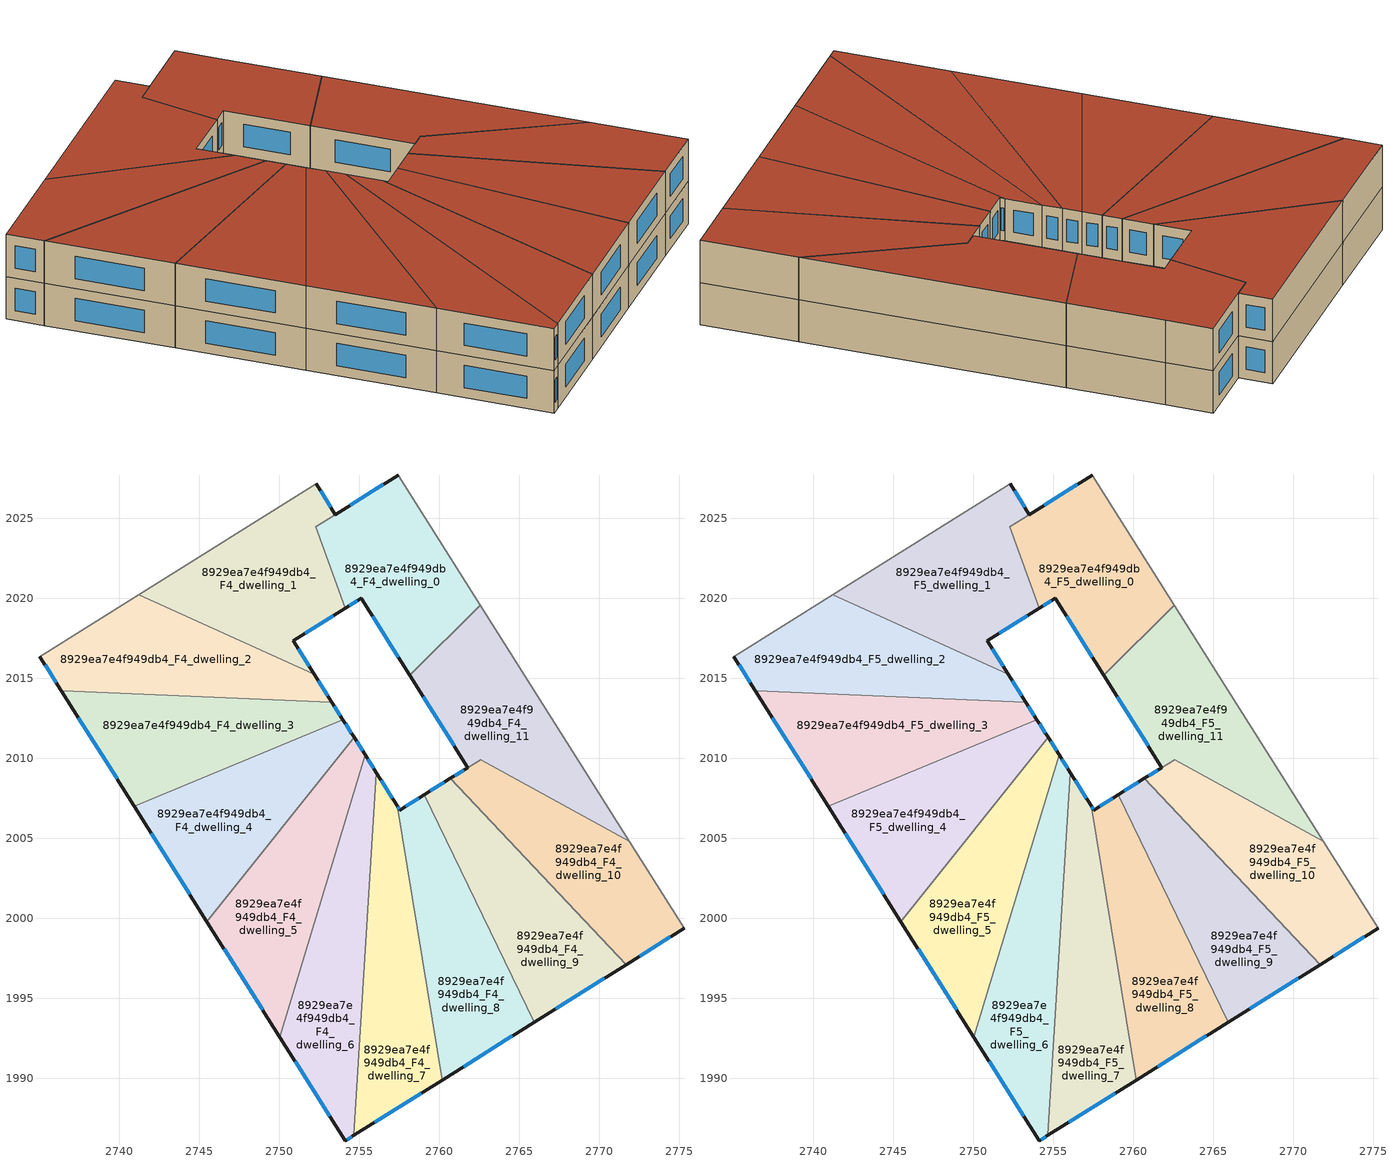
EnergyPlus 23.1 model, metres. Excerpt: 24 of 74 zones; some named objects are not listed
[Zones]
8929ea7e4f949db4_F4_dwelling_0
 floor to 8929ea7e4f949db4_F3_dwelling_0 (EU_floor_Construction): 2759.12,2025.06 2762.58,2019.57 2758.16,2015.19 2755.14,2019.99 2754.15,2019.38 2752.29,2024.47 2757.45,2027.7 z12
 wall outside (EU_wall_Construction): 2754.15,2019.38 2755.14,2019.99 2758.16,2015.19 / 2757.45,2027.7 2753.52,2025.24 z12:15
 wall adiabatic (EU_wall_Construction): 2762.58,2019.57 2759.12,2025.06 2757.45,2027.7 z12:15
 wall to 8929ea7e4f949db4_F4_dwelling_11 (EU_wall_Construction): 2758.16,2015.19 2762.58,2019.57 z12:15
 wall to 8929ea7e4f949db4_F4_dwelling_1 (EU_wall_Construction): 2753.52,2025.24 2752.29,2024.47 2754.15,2019.38 z12:15
 window (EU_Window_Construction): 2755.85,2018.86 2757.45,2016.31 / 2754.38,2019.52 2754.9,2019.85 / 2756.53,2027.12 2754.44,2025.81 z12.7:14.3
8929ea7e4f949db4_F4_dwelling_1
 floor to 8929ea7e4f949db4_F3_dwelling_1 (EU_floor_Construction): 2752.31,2027.16 2753.52,2025.24 2752.29,2024.47 2754.15,2019.38 2750.89,2017.34 2752.2,2015.26 2741.25,2020.22 z12
 wall outside (EU_wall_Construction): 2752.2,2015.26 2750.89,2017.34 2754.15,2019.38 / 2753.52,2025.24 2752.31,2027.16 z12:15
 wall to 8929ea7e4f949db4_F4_dwelling_2 (EU_wall_Construction): 2741.25,2020.22 2752.2,2015.26 z12:15
 wall adiabatic (EU_wall_Construction): 2752.31,2027.16 2741.25,2020.22 z12:15
 window (EU_Window_Construction): 2751.89,2015.75 2751.19,2016.85 / 2753.23,2025.69 2752.6,2026.7 / 2751.65,2017.82 2753.38,2018.9 z12.7:14.3
8929ea7e4f949db4_F4_dwelling_10
 floor to 8929ea7e4f949db4_F3_dwelling_10 (EU_floor_Construction): 2771.88,2004.82 2775.31,1999.37 2771.69,1997.1 2760.71,2008.74 2762.61,2009.92 z12
 wall outside (EU_wall_Construction): 2771.69,1997.1 2775.31,1999.37 / 2761.8,2009.42 2760.71,2008.74 z12:15
 wall adiabatic (EU_wall_Construction): 2775.31,1999.37 2771.88,2004.82 z12:15
 wall to 8929ea7e4f949db4_F4_dwelling_9 (EU_wall_Construction): 2760.71,2008.74 2771.69,1997.1 z12:15
 wall to 8929ea7e4f949db4_F4_dwelling_11 (EU_wall_Construction): 2771.88,2004.82 2762.61,2009.92 2761.8,2009.42 z12:15
 window (EU_Window_Construction): 2772.54,1997.63 2774.46,1998.83 / 2761.54,2009.26 2760.97,2008.9 z12.7:14.3
8929ea7e4f949db4_F4_dwelling_11
 floor to 8929ea7e4f949db4_F3_dwelling_11 (EU_floor_Construction): 2762.58,2019.57 2771.88,2004.82 2762.61,2009.92 2761.8,2009.42 2758.16,2015.19 z12
 wall outside (EU_wall_Construction): 2758.16,2015.19 2761.8,2009.42 z12:15
 wall adiabatic (EU_wall_Construction): 2771.88,2004.82 2762.58,2019.57 z12:15
 window (EU_Window_Construction): 2759.02,2013.83 2760.95,2010.77 z12.7:14.3
8929ea7e4f949db4_F4_dwelling_2
 floor to 8929ea7e4f949db4_F3_dwelling_2 (EU_floor_Construction): 2752.2,2015.26 2753.3,2013.51 2736.4,2014.23 2735.06,2016.35 2741.25,2020.22 z12
 wall outside (EU_wall_Construction): 2753.3,2013.51 2752.2,2015.26 / 2735.06,2016.35 2736.4,2014.23 z12:15
 wall to 8929ea7e4f949db4_F4_dwelling_3 (EU_wall_Construction): 2736.4,2014.23 2753.3,2013.51 z12:15
 wall adiabatic (EU_wall_Construction): 2741.25,2020.22 2735.06,2016.35 z12:15
 window (EU_Window_Construction): 2753.04,2013.92 2752.46,2014.85 / 2735.38,2015.85 2736.08,2014.73 z12.7:14.3
8929ea7e4f949db4_F4_dwelling_3
 floor to 8929ea7e4f949db4_F3_dwelling_3 (EU_floor_Construction): 2753.3,2013.51 2753.99,2012.41 2740.95,2007.01 2736.4,2014.23 z12
 wall outside (EU_wall_Construction): 2753.99,2012.41 2753.3,2013.51 / 2736.4,2014.23 2740.95,2007.01 z12:15
 wall to 8929ea7e4f949db4_F4_dwelling_4 (EU_wall_Construction): 2740.95,2007.01 2753.99,2012.41 z12:15
 window (EU_Window_Construction): 2753.83,2012.67 2753.46,2013.25 / 2737.47,2012.54 2739.88,2008.71 z12.7:14.3
8929ea7e4f949db4_F4_dwelling_4
 floor to 8929ea7e4f949db4_F3_dwelling_4 (EU_floor_Construction): 2753.99,2012.41 2754.69,2011.31 2745.49,1999.8 2740.95,2007.01 z12
 wall outside (EU_wall_Construction): 2754.69,2011.31 2753.99,2012.41 / 2740.95,2007.01 2745.49,1999.8 z12:15
 wall to 8929ea7e4f949db4_F4_dwelling_5 (EU_wall_Construction): 2745.49,1999.8 2754.69,2011.31 z12:15
 window (EU_Window_Construction): 2754.53,2011.57 2754.16,2012.15 / 2742.01,2005.32 2744.43,2001.49 z12.7:14.3
8929ea7e4f949db4_F4_dwelling_5
 floor to 8929ea7e4f949db4_F3_dwelling_5 (EU_floor_Construction): 2754.69,2011.31 2755.38,2010.21 2750.04,1992.58 2745.49,1999.8 z12
 wall outside (EU_wall_Construction): 2755.38,2010.21 2754.69,2011.31 / 2745.49,1999.8 2750.04,1992.58 z12:15
 wall to 8929ea7e4f949db4_F4_dwelling_6 (EU_wall_Construction): 2750.04,1992.58 2755.38,2010.21 z12:15
 window (EU_Window_Construction): 2755.22,2010.47 2754.85,2011.05 / 2746.56,1998.1 2748.97,1994.27 z12.7:14.3
8929ea7e4f949db4_F4_dwelling_6
 floor to 8929ea7e4f949db4_F3_dwelling_6 (EU_floor_Construction): 2755.38,2010.21 2756.08,2009.1 2754.68,1986.43 2754.13,1986.09 2750.04,1992.58 z12
 wall outside (EU_wall_Construction): 2756.08,2009.1 2755.38,2010.21 / 2750.04,1992.58 2754.13,1986.09 2754.68,1986.43 z12:15
 wall to 8929ea7e4f949db4_F4_dwelling_7 (EU_wall_Construction): 2754.68,1986.43 2756.08,2009.1 z12:15
 window (EU_Window_Construction): 2755.92,2009.36 2755.55,2009.95 / 2754.26,1986.17 2754.55,1986.35 / 2751,1991.06 2753.17,1987.61 z12.7:14.3
8929ea7e4f949db4_F4_dwelling_7
 floor to 8929ea7e4f949db4_F3_dwelling_7 (EU_floor_Construction): 2757.38,2007.03 2760.2,1989.89 2754.68,1986.43 2756.08,2009.1 z12
 wall outside (EU_wall_Construction): 2757.38,2007.03 2756.08,2009.1 / 2754.68,1986.43 2760.2,1989.89 z12:15
 wall to 8929ea7e4f949db4_F4_dwelling_8 (EU_wall_Construction): 2760.2,1989.89 2757.38,2007.03 z12:15
 window (EU_Window_Construction): 2757.08,2007.52 2756.39,2008.62 / 2755.97,1987.24 2758.9,1989.08 z12.7:14.3
8929ea7e4f949db4_F4_dwelling_8
 floor to 8929ea7e4f949db4_F3_dwelling_8 (EU_floor_Construction): 2759.08,2007.72 2765.94,1993.49 2760.2,1989.89 2757.38,2007.03 2757.55,2006.77 z12
 wall outside (EU_wall_Construction): 2759.08,2007.72 2757.55,2006.77 2757.38,2007.03 / 2760.2,1989.89 2765.94,1993.49 z12:15
 wall to 8929ea7e4f949db4_F4_dwelling_9 (EU_wall_Construction): 2765.94,1993.49 2759.08,2007.72 z12:15
 window (EU_Window_Construction): 2757.51,2006.83 2757.42,2006.97 / 2758.72,2007.49 2757.91,2006.99 / 2761.54,1990.74 2764.59,1992.65 z12.7:14.3
8929ea7e4f949db4_F4_dwelling_9
 floor to 8929ea7e4f949db4_F3_dwelling_9 (EU_floor_Construction): 2760.71,2008.74 2771.69,1997.1 2765.94,1993.49 2759.08,2007.72 z12
 wall outside (EU_wall_Construction): 2760.71,2008.74 2759.08,2007.72 / 2765.94,1993.49 2771.69,1997.1 z12:15
 window (EU_Window_Construction): 2760.33,2008.5 2759.46,2007.96 / 2767.29,1994.34 2770.34,1996.25 z12.7:14.3
8929ea7e4f949db4_F5_dwelling_0
 floor to 8929ea7e4f949db4_F4_dwelling_0 (EU_floor_Construction): 2759.12,2025.06 2762.58,2019.57 2758.16,2015.19 2755.14,2019.99 2754.15,2019.38 2752.29,2024.47 2757.45,2027.7 z15
 wall outside (EU_wall_Construction): 2754.15,2019.38 2755.14,2019.99 2758.16,2015.19 / 2757.45,2027.7 2753.52,2025.24 z15:18
 wall adiabatic (EU_wall_Construction): 2762.58,2019.57 2759.12,2025.06 2757.45,2027.7 z15:18
 wall to 8929ea7e4f949db4_F5_dwelling_11 (EU_wall_Construction): 2758.16,2015.19 2762.58,2019.57 z15:18
 wall to 8929ea7e4f949db4_F5_dwelling_1 (EU_wall_Construction): 2753.52,2025.24 2752.29,2024.47 2754.15,2019.38 z15:18
 window (EU_Window_Construction): 2755.85,2018.86 2757.45,2016.31 / 2754.38,2019.52 2754.9,2019.85 / 2756.53,2027.12 2754.44,2025.81 z15.7:17.3
 roof outside (EU_roof_Construction): 2762.58,2019.57 2759.12,2025.06 2757.45,2027.7 2752.29,2024.47 2754.15,2019.38 2755.14,2019.99 2758.16,2015.19 z18
8929ea7e4f949db4_F5_dwelling_1
 floor to 8929ea7e4f949db4_F4_dwelling_1 (EU_floor_Construction): 2752.31,2027.16 2753.52,2025.24 2752.29,2024.47 2754.15,2019.38 2750.89,2017.34 2752.2,2015.26 2741.25,2020.22 z15
 wall outside (EU_wall_Construction): 2752.2,2015.26 2750.89,2017.34 2754.15,2019.38 / 2753.52,2025.24 2752.31,2027.16 z15:18
 wall to 8929ea7e4f949db4_F5_dwelling_2 (EU_wall_Construction): 2741.25,2020.22 2752.2,2015.26 z15:18
 wall adiabatic (EU_wall_Construction): 2752.31,2027.16 2741.25,2020.22 z15:18
 window (EU_Window_Construction): 2751.89,2015.75 2751.19,2016.85 / 2753.23,2025.69 2752.6,2026.7 / 2751.65,2017.82 2753.38,2018.9 z15.7:17.3
 roof outside (EU_roof_Construction): 2752.2,2015.26 2750.89,2017.34 2754.15,2019.38 2752.29,2024.47 2753.52,2025.24 2752.31,2027.16 2741.25,2020.22 z18
8929ea7e4f949db4_F5_dwelling_10
 floor to 8929ea7e4f949db4_F4_dwelling_10 (EU_floor_Construction): 2771.88,2004.82 2775.31,1999.37 2771.69,1997.1 2760.71,2008.74 2762.61,2009.92 z15
 wall outside (EU_wall_Construction): 2771.69,1997.1 2775.31,1999.37 / 2761.8,2009.42 2760.71,2008.74 z15:18
 wall adiabatic (EU_wall_Construction): 2775.31,1999.37 2771.88,2004.82 z15:18
 wall to 8929ea7e4f949db4_F5_dwelling_9 (EU_wall_Construction): 2760.71,2008.74 2771.69,1997.1 z15:18
 wall to 8929ea7e4f949db4_F5_dwelling_11 (EU_wall_Construction): 2771.88,2004.82 2762.61,2009.92 2761.8,2009.42 z15:18
 window (EU_Window_Construction): 2772.54,1997.63 2774.46,1998.83 / 2761.54,2009.26 2760.97,2008.9 z15.7:17.3
 roof outside (EU_roof_Construction): 2775.31,1999.37 2771.88,2004.82 2762.61,2009.92 2760.71,2008.74 2771.69,1997.1 z18
8929ea7e4f949db4_F5_dwelling_11
 floor to 8929ea7e4f949db4_F4_dwelling_11 (EU_floor_Construction): 2762.58,2019.57 2771.88,2004.82 2762.61,2009.92 2761.8,2009.42 2758.16,2015.19 z15
 wall outside (EU_wall_Construction): 2758.16,2015.19 2761.8,2009.42 z15:18
 wall adiabatic (EU_wall_Construction): 2771.88,2004.82 2762.58,2019.57 z15:18
 window (EU_Window_Construction): 2759.02,2013.83 2760.95,2010.77 z15.7:17.3
 roof outside (EU_roof_Construction): 2771.88,2004.82 2762.58,2019.57 2758.16,2015.19 2761.8,2009.42 2762.61,2009.92 z18
8929ea7e4f949db4_F5_dwelling_2
 floor to 8929ea7e4f949db4_F4_dwelling_2 (EU_floor_Construction): 2752.2,2015.26 2753.3,2013.51 2736.4,2014.23 2735.06,2016.35 2741.25,2020.22 z15
 wall outside (EU_wall_Construction): 2753.3,2013.51 2752.2,2015.26 / 2735.06,2016.35 2736.4,2014.23 z15:18
 wall to 8929ea7e4f949db4_F5_dwelling_3 (EU_wall_Construction): 2736.4,2014.23 2753.3,2013.51 z15:18
 wall adiabatic (EU_wall_Construction): 2741.25,2020.22 2735.06,2016.35 z15:18
 window (EU_Window_Construction): 2753.04,2013.92 2752.46,2014.85 / 2735.38,2015.85 2736.08,2014.73 z15.7:17.3
 roof outside (EU_roof_Construction): 2753.3,2013.51 2752.2,2015.26 2741.25,2020.22 2735.06,2016.35 2736.4,2014.23 z18
8929ea7e4f949db4_F5_dwelling_3
 floor to 8929ea7e4f949db4_F4_dwelling_3 (EU_floor_Construction): 2753.3,2013.51 2753.99,2012.41 2740.95,2007.01 2736.4,2014.23 z15
 wall outside (EU_wall_Construction): 2753.99,2012.41 2753.3,2013.51 / 2736.4,2014.23 2740.95,2007.01 z15:18
 wall to 8929ea7e4f949db4_F5_dwelling_4 (EU_wall_Construction): 2740.95,2007.01 2753.99,2012.41 z15:18
 window (EU_Window_Construction): 2753.83,2012.67 2753.46,2013.25 / 2737.47,2012.54 2739.88,2008.71 z15.7:17.3
 roof outside (EU_roof_Construction): 2753.99,2012.41 2753.3,2013.51 2736.4,2014.23 2740.95,2007.01 z18
8929ea7e4f949db4_F5_dwelling_4
 floor to 8929ea7e4f949db4_F4_dwelling_4 (EU_floor_Construction): 2753.99,2012.41 2754.69,2011.31 2745.49,1999.8 2740.95,2007.01 z15
 wall outside (EU_wall_Construction): 2754.69,2011.31 2753.99,2012.41 / 2740.95,2007.01 2745.49,1999.8 z15:18
 wall to 8929ea7e4f949db4_F5_dwelling_5 (EU_wall_Construction): 2745.49,1999.8 2754.69,2011.31 z15:18
 window (EU_Window_Construction): 2754.53,2011.57 2754.16,2012.15 / 2742.01,2005.32 2744.43,2001.49 z15.7:17.3
 roof outside (EU_roof_Construction): 2745.49,1999.8 2754.69,2011.31 2753.99,2012.41 2740.95,2007.01 z18
8929ea7e4f949db4_F5_dwelling_5
 floor to 8929ea7e4f949db4_F4_dwelling_5 (EU_floor_Construction): 2754.69,2011.31 2755.38,2010.21 2750.04,1992.58 2745.49,1999.8 z15
 wall outside (EU_wall_Construction): 2755.38,2010.21 2754.69,2011.31 / 2745.49,1999.8 2750.04,1992.58 z15:18
 wall to 8929ea7e4f949db4_F5_dwelling_6 (EU_wall_Construction): 2750.04,1992.58 2755.38,2010.21 z15:18
 window (EU_Window_Construction): 2755.22,2010.47 2754.85,2011.05 / 2746.56,1998.1 2748.97,1994.27 z15.7:17.3
 roof outside (EU_roof_Construction): 2750.04,1992.58 2755.38,2010.21 2754.69,2011.31 2745.49,1999.8 z18
8929ea7e4f949db4_F5_dwelling_6
 floor to 8929ea7e4f949db4_F4_dwelling_6 (EU_floor_Construction): 2755.38,2010.21 2756.08,2009.1 2754.68,1986.43 2754.13,1986.09 2750.04,1992.58 z15
 wall outside (EU_wall_Construction): 2756.08,2009.1 2755.38,2010.21 / 2750.04,1992.58 2754.13,1986.09 2754.68,1986.43 z15:18
 wall to 8929ea7e4f949db4_F5_dwelling_7 (EU_wall_Construction): 2754.68,1986.43 2756.08,2009.1 z15:18
 window (EU_Window_Construction): 2755.92,2009.36 2755.55,2009.95 / 2754.26,1986.17 2754.55,1986.35 / 2751,1991.06 2753.17,1987.61 z15.7:17.3
 roof outside (EU_roof_Construction): 2754.68,1986.43 2756.08,2009.1 2755.38,2010.21 2750.04,1992.58 2754.13,1986.09 z18
8929ea7e4f949db4_F5_dwelling_7
 floor to 8929ea7e4f949db4_F4_dwelling_7 (EU_floor_Construction): 2757.38,2007.03 2760.2,1989.89 2754.68,1986.43 2756.08,2009.1 z15
 wall outside (EU_wall_Construction): 2757.38,2007.03 2756.08,2009.1 / 2754.68,1986.43 2760.2,1989.89 z15:18
 wall to 8929ea7e4f949db4_F5_dwelling_8 (EU_wall_Construction): 2760.2,1989.89 2757.38,2007.03 z15:18
 window (EU_Window_Construction): 2757.08,2007.52 2756.39,2008.62 / 2755.97,1987.24 2758.9,1989.08 z15.7:17.3
 roof outside (EU_roof_Construction): 2760.2,1989.89 2757.38,2007.03 2756.08,2009.1 2754.68,1986.43 z18
8929ea7e4f949db4_F5_dwelling_8
 floor to 8929ea7e4f949db4_F4_dwelling_8 (EU_floor_Construction): 2759.08,2007.72 2765.94,1993.49 2760.2,1989.89 2757.38,2007.03 2757.55,2006.77 z15
 wall outside (EU_wall_Construction): 2759.08,2007.72 2757.55,2006.77 2757.38,2007.03 / 2760.2,1989.89 2765.94,1993.49 z15:18
 wall to 8929ea7e4f949db4_F5_dwelling_9 (EU_wall_Construction): 2765.94,1993.49 2759.08,2007.72 z15:18
 window (EU_Window_Construction): 2757.51,2006.83 2757.42,2006.97 / 2758.72,2007.49 2757.91,2006.99 / 2761.54,1990.74 2764.59,1992.65 z15.7:17.3
 roof outside (EU_roof_Construction): 2765.94,1993.49 2759.08,2007.72 2757.55,2006.77 2757.38,2007.03 2760.2,1989.89 z18
8929ea7e4f949db4_F5_dwelling_9
 floor to 8929ea7e4f949db4_F4_dwelling_9 (EU_floor_Construction): 2760.71,2008.74 2771.69,1997.1 2765.94,1993.49 2759.08,2007.72 z15
 wall outside (EU_wall_Construction): 2760.71,2008.74 2759.08,2007.72 / 2765.94,1993.49 2771.69,1997.1 z15:18
 window (EU_Window_Construction): 2760.33,2008.5 2759.46,2007.96 / 2767.29,1994.34 2770.34,1996.25 z15.7:17.3
 roof outside (EU_roof_Construction): 2771.69,1997.1 2760.71,2008.74 2759.08,2007.72 2765.94,1993.49 z18
[Building]
EU S2 Campaign: North Axis=0; Terrain=City; Solar Distribution=FullExterior
[Site:Location]
Budapest.Ferenc.Liszt.Intl.AP: Latitude=47.437; Longitude=19.256; Time Zone=1; Elevation=185
[SizingPeriod:WeatherFileDays]
AnnualSizingPeriod: Begin Month=1; Begin Day of Month=1; End Month=12; End Day of Month=31; Day of Week for Start Day=Monday; Use Weather File Daylight Saving Period=No; Use Weather File Rain and Snow Indicators=No
[MATERIAL]
EU_InternalMass_Material: Roughness=MediumRough; Thickness=0.1; Conductivity=1; Density=1800; Specific Heat=900; Thermal Absorptance=0.9; Solar Absorptance=0.7; Visible Absorptance=0.7
[MATERIAL:NOMASS] Roughness=MediumRough; Thermal Absorptance=0.9; Solar Absorptance=0.7; Visible Absorptance=0.7
Name | Thermal Resistance
EU_wall_NoMass | 0.832559
EU_roof_NoMass | 1.39638
EU_floor_NoMass | 0.872794
[WINDOWMATERIAL:SIMPLEGLAZINGSYSTEM]
EU_Window_SimpleGlazing: UFactor=2.79869; Solar Heat Gain Coefficient=0.75; Visible Transmittance=0.75
[CONSTRUCTION]
EU_wall_Construction: EU_wall_NoMass
EU_roof_Construction: EU_roof_NoMass
EU_floor_Construction: EU_floor_NoMass
EU_Window_Construction: EU_Window_SimpleGlazing
EU_InternalMass_Construction: EU_InternalMass_Material
[ZONE] Type=1; Multiplier=1; Ceiling Height=autocalculate; Floor Area=autocalculate; Part of Total Floor Area=Yes
Name | Volume
8929ea7e4f949db4_F4_dwelling_0; 8929ea7e4f949db4_F5_dwelling_0 | 197.003
8929ea7e4f949db4_F4_dwelling_1; 8929ea7e4f949db4_F5_dwelling_1 | 213.411
8929ea7e4f949db4_F4_dwelling_10; 8929ea7e4f949db4_F5_dwelling_10 | 202.716
8929ea7e4f949db4_F4_dwelling_11; 8929ea7e4f949db4_F5_dwelling_11 | 207.683
8929ea7e4f949db4_F4_dwelling_2; 8929ea7e4f949db4_F5_dwelling_2 | 205.233
8929ea7e4f949db4_F4_dwelling_3; 8929ea7e4f949db4_F5_dwelling_3 | 205.179
8929ea7e4f949db4_F4_dwelling_4; 8929ea7e4f949db4_F5_dwelling_4 | 205.228
8929ea7e4f949db4_F4_dwelling_5; 8929ea7e4f949db4_F5_dwelling_5 | 205.196
8929ea7e4f949db4_F4_dwelling_6; 8929ea7e4f949db4_F5_dwelling_6 | 205.195
8929ea7e4f949db4_F4_dwelling_7; 8929ea7e4f949db4_F5_dwelling_7 | 205.23
8929ea7e4f949db4_F4_dwelling_8; 8929ea7e4f949db4_F5_dwelling_8 | 205.215
8929ea7e4f949db4_F4_dwelling_9; 8929ea7e4f949db4_F5_dwelling_9 | 205.199
[INTERNALMASS] Construction=EU_InternalMass_Construction
Name | Zone or ZoneList | Surface Area
8929ea7e4f949db4_F4_dwelling_0_EU_InternalMass | 8929ea7e4f949db4_F4_dwelling_0 | 65.6678
8929ea7e4f949db4_F4_dwelling_1_EU_InternalMass | 8929ea7e4f949db4_F4_dwelling_1 | 71.1399
8929ea7e4f949db4_F4_dwelling_2_EU_InternalMass | 8929ea7e4f949db4_F4_dwelling_2 | 68.4112
8929ea7e4f949db4_F4_dwelling_3_EU_InternalMass | 8929ea7e4f949db4_F4_dwelling_3 | 68.3929
8929ea7e4f949db4_F4_dwelling_4_EU_InternalMass | 8929ea7e4f949db4_F4_dwelling_4 | 68.4091
8929ea7e4f949db4_F4_dwelling_5_EU_InternalMass | 8929ea7e4f949db4_F4_dwelling_5 | 68.3987
8929ea7e4f949db4_F4_dwelling_6_EU_InternalMass | 8929ea7e4f949db4_F4_dwelling_6 | 68.3984
8929ea7e4f949db4_F4_dwelling_7_EU_InternalMass | 8929ea7e4f949db4_F4_dwelling_7 | 68.4099
8929ea7e4f949db4_F4_dwelling_8_EU_InternalMass | 8929ea7e4f949db4_F4_dwelling_8 | 68.4049
8929ea7e4f949db4_F4_dwelling_9_EU_InternalMass | 8929ea7e4f949db4_F4_dwelling_9 | 68.3996
8929ea7e4f949db4_F4_dwelling_10_EU_InternalMass | 8929ea7e4f949db4_F4_dwelling_10 | 67.5765
8929ea7e4f949db4_F4_dwelling_11_EU_InternalMass | 8929ea7e4f949db4_F4_dwelling_11 | 69.2272
8929ea7e4f949db4_F5_dwelling_0_EU_InternalMass | 8929ea7e4f949db4_F5_dwelling_0 | 65.6678
8929ea7e4f949db4_F5_dwelling_1_EU_InternalMass | 8929ea7e4f949db4_F5_dwelling_1 | 71.1399
8929ea7e4f949db4_F5_dwelling_2_EU_InternalMass | 8929ea7e4f949db4_F5_dwelling_2 | 68.4112
8929ea7e4f949db4_F5_dwelling_3_EU_InternalMass | 8929ea7e4f949db4_F5_dwelling_3 | 68.3929
8929ea7e4f949db4_F5_dwelling_4_EU_InternalMass | 8929ea7e4f949db4_F5_dwelling_4 | 68.4091
8929ea7e4f949db4_F5_dwelling_5_EU_InternalMass | 8929ea7e4f949db4_F5_dwelling_5 | 68.3987
8929ea7e4f949db4_F5_dwelling_6_EU_InternalMass | 8929ea7e4f949db4_F5_dwelling_6 | 68.3984
8929ea7e4f949db4_F5_dwelling_7_EU_InternalMass | 8929ea7e4f949db4_F5_dwelling_7 | 68.4099
8929ea7e4f949db4_F5_dwelling_8_EU_InternalMass | 8929ea7e4f949db4_F5_dwelling_8 | 68.4049
8929ea7e4f949db4_F5_dwelling_9_EU_InternalMass | 8929ea7e4f949db4_F5_dwelling_9 | 68.3996
8929ea7e4f949db4_F5_dwelling_10_EU_InternalMass | 8929ea7e4f949db4_F5_dwelling_10 | 67.5765
8929ea7e4f949db4_F5_dwelling_11_EU_InternalMass | 8929ea7e4f949db4_F5_dwelling_11 | 69.2272
[OTHEREQUIPMENT] Fuel Type=Electricity; Design Level Calculation Method=Watts/Area; Power per Zone Floor Area=1; Fraction Latent=0; Fraction Radiant=0; Fraction Lost=0; Carbon Dioxide Generation Rate=0; EndUse Subcategory=EU_Step8_InternalGains
Name | Zone or ZoneList or Space or SpaceList | Schedule
EU_Step8_InternalGain_8929ea7e4f949db4_F4_dwelling_0_f000 | 8929ea7e4f949db4_F4_dwelling_0 | EU_Step8_GainSchedule_8929ea7e4f949db4_F4_dwelling_0_f000
EU_Step8_InternalGain_8929ea7e4f949db4_F4_dwelling_1_f000 | 8929ea7e4f949db4_F4_dwelling_1 | EU_Step8_GainSchedule_8929ea7e4f949db4_F4_dwelling_1_f000
EU_Step8_InternalGain_8929ea7e4f949db4_F4_dwelling_2_f000 | 8929ea7e4f949db4_F4_dwelling_2 | EU_Step8_GainSchedule_8929ea7e4f949db4_F4_dwelling_2_f000
EU_Step8_InternalGain_8929ea7e4f949db4_F4_dwelling_3_f000 | 8929ea7e4f949db4_F4_dwelling_3 | EU_Step8_GainSchedule_8929ea7e4f949db4_F4_dwelling_3_f000
EU_Step8_InternalGain_8929ea7e4f949db4_F4_dwelling_4_f000 | 8929ea7e4f949db4_F4_dwelling_4 | EU_Step8_GainSchedule_8929ea7e4f949db4_F4_dwelling_4_f000
EU_Step8_InternalGain_8929ea7e4f949db4_F4_dwelling_5_f000 | 8929ea7e4f949db4_F4_dwelling_5 | EU_Step8_GainSchedule_8929ea7e4f949db4_F4_dwelling_5_f000
EU_Step8_InternalGain_8929ea7e4f949db4_F4_dwelling_6_f000 | 8929ea7e4f949db4_F4_dwelling_6 | EU_Step8_GainSchedule_8929ea7e4f949db4_F4_dwelling_6_f000
EU_Step8_InternalGain_8929ea7e4f949db4_F4_dwelling_7_f000 | 8929ea7e4f949db4_F4_dwelling_7 | EU_Step8_GainSchedule_8929ea7e4f949db4_F4_dwelling_7_f000
EU_Step8_InternalGain_8929ea7e4f949db4_F4_dwelling_8_f000 | 8929ea7e4f949db4_F4_dwelling_8 | EU_Step8_GainSchedule_8929ea7e4f949db4_F4_dwelling_8_f000
EU_Step8_InternalGain_8929ea7e4f949db4_F4_dwelling_9_f000 | 8929ea7e4f949db4_F4_dwelling_9 | EU_Step8_GainSchedule_8929ea7e4f949db4_F4_dwelling_9_f000
EU_Step8_InternalGain_8929ea7e4f949db4_F4_dwelling_10_f000 | 8929ea7e4f949db4_F4_dwelling_10 | EU_Step8_GainSchedule_8929ea7e4f949db4_F4_dwelling_10_f000
EU_Step8_InternalGain_8929ea7e4f949db4_F4_dwelling_11_f000 | 8929ea7e4f949db4_F4_dwelling_11 | EU_Step8_GainSchedule_8929ea7e4f949db4_F4_dwelling_11_f000
EU_Step8_InternalGain_8929ea7e4f949db4_F5_dwelling_0_f000 | 8929ea7e4f949db4_F5_dwelling_0 | EU_Step8_GainSchedule_8929ea7e4f949db4_F5_dwelling_0_f000
EU_Step8_InternalGain_8929ea7e4f949db4_F5_dwelling_1_f000 | 8929ea7e4f949db4_F5_dwelling_1 | EU_Step8_GainSchedule_8929ea7e4f949db4_F5_dwelling_1_f000
EU_Step8_InternalGain_8929ea7e4f949db4_F5_dwelling_2_f000 | 8929ea7e4f949db4_F5_dwelling_2 | EU_Step8_GainSchedule_8929ea7e4f949db4_F5_dwelling_2_f000
EU_Step8_InternalGain_8929ea7e4f949db4_F5_dwelling_3_f000 | 8929ea7e4f949db4_F5_dwelling_3 | EU_Step8_GainSchedule_8929ea7e4f949db4_F5_dwelling_3_f000
EU_Step8_InternalGain_8929ea7e4f949db4_F5_dwelling_4_f000 | 8929ea7e4f949db4_F5_dwelling_4 | EU_Step8_GainSchedule_8929ea7e4f949db4_F5_dwelling_4_f000
EU_Step8_InternalGain_8929ea7e4f949db4_F5_dwelling_5_f000 | 8929ea7e4f949db4_F5_dwelling_5 | EU_Step8_GainSchedule_8929ea7e4f949db4_F5_dwelling_5_f000
EU_Step8_InternalGain_8929ea7e4f949db4_F5_dwelling_6_f000 | 8929ea7e4f949db4_F5_dwelling_6 | EU_Step8_GainSchedule_8929ea7e4f949db4_F5_dwelling_6_f000
EU_Step8_InternalGain_8929ea7e4f949db4_F5_dwelling_7_f000 | 8929ea7e4f949db4_F5_dwelling_7 | EU_Step8_GainSchedule_8929ea7e4f949db4_F5_dwelling_7_f000
EU_Step8_InternalGain_8929ea7e4f949db4_F5_dwelling_8_f000 | 8929ea7e4f949db4_F5_dwelling_8 | EU_Step8_GainSchedule_8929ea7e4f949db4_F5_dwelling_8_f000
EU_Step8_InternalGain_8929ea7e4f949db4_F5_dwelling_9_f000 | 8929ea7e4f949db4_F5_dwelling_9 | EU_Step8_GainSchedule_8929ea7e4f949db4_F5_dwelling_9_f000
EU_Step8_InternalGain_8929ea7e4f949db4_F5_dwelling_10_f000 | 8929ea7e4f949db4_F5_dwelling_10 | EU_Step8_GainSchedule_8929ea7e4f949db4_F5_dwelling_10_f000
EU_Step8_InternalGain_8929ea7e4f949db4_F5_dwelling_11_f000 | 8929ea7e4f949db4_F5_dwelling_11 | EU_Step8_GainSchedule_8929ea7e4f949db4_F5_dwelling_11_f000
[ZONEVENTILATION:DESIGNFLOWRATE] Schedule=EU_AlwaysOn; Design Flow Rate Calculation Method=AirChanges/Hour; Air Changes per Hour=0.475469; Ventilation Type=Natural; Fan Pressure Rise=0; Fan Total Efficiency=1; Constant Term Coefficient=1; Temperature Term Coefficient=0; Velocity Term Coefficient=0; Velocity Squared Term Coefficient=0; Minimum Indoor Temperature=-100; Maximum Indoor Temperature=100; Delta Temperature=-100; Minimum Outdoor Temperature=-100; Maximum Outdoor Temperature=100; Maximum Wind Speed=40
Name | Zone or ZoneList or Space or SpaceList
EU_ConstantAir_8929ea7e4f949db4_F4_dwelling_0 | 8929ea7e4f949db4_F4_dwelling_0
EU_ConstantAir_8929ea7e4f949db4_F4_dwelling_1 | 8929ea7e4f949db4_F4_dwelling_1
EU_ConstantAir_8929ea7e4f949db4_F4_dwelling_2 | 8929ea7e4f949db4_F4_dwelling_2
EU_ConstantAir_8929ea7e4f949db4_F4_dwelling_3 | 8929ea7e4f949db4_F4_dwelling_3
EU_ConstantAir_8929ea7e4f949db4_F4_dwelling_4 | 8929ea7e4f949db4_F4_dwelling_4
EU_ConstantAir_8929ea7e4f949db4_F4_dwelling_5 | 8929ea7e4f949db4_F4_dwelling_5
EU_ConstantAir_8929ea7e4f949db4_F4_dwelling_6 | 8929ea7e4f949db4_F4_dwelling_6
EU_ConstantAir_8929ea7e4f949db4_F4_dwelling_7 | 8929ea7e4f949db4_F4_dwelling_7
EU_ConstantAir_8929ea7e4f949db4_F4_dwelling_8 | 8929ea7e4f949db4_F4_dwelling_8
EU_ConstantAir_8929ea7e4f949db4_F4_dwelling_9 | 8929ea7e4f949db4_F4_dwelling_9
EU_ConstantAir_8929ea7e4f949db4_F4_dwelling_10 | 8929ea7e4f949db4_F4_dwelling_10
EU_ConstantAir_8929ea7e4f949db4_F4_dwelling_11 | 8929ea7e4f949db4_F4_dwelling_11
EU_ConstantAir_8929ea7e4f949db4_F5_dwelling_0 | 8929ea7e4f949db4_F5_dwelling_0
EU_ConstantAir_8929ea7e4f949db4_F5_dwelling_1 | 8929ea7e4f949db4_F5_dwelling_1
EU_ConstantAir_8929ea7e4f949db4_F5_dwelling_2 | 8929ea7e4f949db4_F5_dwelling_2
EU_ConstantAir_8929ea7e4f949db4_F5_dwelling_3 | 8929ea7e4f949db4_F5_dwelling_3
EU_ConstantAir_8929ea7e4f949db4_F5_dwelling_4 | 8929ea7e4f949db4_F5_dwelling_4
EU_ConstantAir_8929ea7e4f949db4_F5_dwelling_5 | 8929ea7e4f949db4_F5_dwelling_5
EU_ConstantAir_8929ea7e4f949db4_F5_dwelling_6 | 8929ea7e4f949db4_F5_dwelling_6
EU_ConstantAir_8929ea7e4f949db4_F5_dwelling_7 | 8929ea7e4f949db4_F5_dwelling_7
EU_ConstantAir_8929ea7e4f949db4_F5_dwelling_8 | 8929ea7e4f949db4_F5_dwelling_8
EU_ConstantAir_8929ea7e4f949db4_F5_dwelling_9 | 8929ea7e4f949db4_F5_dwelling_9
EU_ConstantAir_8929ea7e4f949db4_F5_dwelling_10 | 8929ea7e4f949db4_F5_dwelling_10
EU_ConstantAir_8929ea7e4f949db4_F5_dwelling_11 | 8929ea7e4f949db4_F5_dwelling_11
[HVACTEMPLATE:THERMOSTAT] Constant Heating Setpoint=20; Constant Cooling Setpoint=50
EU_HeatOnly_8929ea7e4f949db4_F5_dwelling_7; EU_HeatOnly_8929ea7e4f949db4_F5_dwelling_8; EU_HeatOnly_8929ea7e4f949db4_F5_dwelling_9; EU_HeatOnly_8929ea7e4f949db4_F5_dwelling_10; EU_HeatOnly_8929ea7e4f949db4_F5_dwelling_11
[HVACTEMPLATE:ZONE:IDEALLOADSAIRSYSTEM] System Availability Schedule=EU_AlwaysOn; Maximum Heating Supply Air Temperature=50; Minimum Cooling Supply Air Temperature=13; Maximum Heating Supply Air Humidity Ratio=0.0156; Minimum Cooling Supply Air Humidity Ratio=0.0077; Heating Limit=NoLimit; Cooling Limit=NoLimit; Heating Availability Schedule=EU_AlwaysOn; Cooling Availability Schedule=EU_CoolingOff; Dehumidification Control Type=ConstantSensibleHeatRatio; Cooling Sensible Heat Ratio=0.7; Dehumidification Setpoint=60; Humidification Control Type=None; Humidification Setpoint=30; Outdoor Air Method=None; Outdoor Air Flow Rate per Person=0.00944; Outdoor Air Flow Rate per Zone Floor Area=0; Outdoor Air Flow Rate per Zone=0; Demand Controlled Ventilation Type=None; Outdoor Air Economizer Type=NoEconomizer; Heat Recovery Type=None; Sensible Heat Recovery Effectiveness=0.7; Latent Heat Recovery Effectiveness=0.65
Name | Template Thermostat
8929ea7e4f949db4_F4_dwelling_0 | EU_HeatOnly_8929ea7e4f949db4_F4_dwelling_0
8929ea7e4f949db4_F4_dwelling_1 | EU_HeatOnly_8929ea7e4f949db4_F4_dwelling_1
8929ea7e4f949db4_F4_dwelling_2 | EU_HeatOnly_8929ea7e4f949db4_F4_dwelling_2
8929ea7e4f949db4_F4_dwelling_3 | EU_HeatOnly_8929ea7e4f949db4_F4_dwelling_3
8929ea7e4f949db4_F4_dwelling_4 | EU_HeatOnly_8929ea7e4f949db4_F4_dwelling_4
8929ea7e4f949db4_F4_dwelling_5 | EU_HeatOnly_8929ea7e4f949db4_F4_dwelling_5
8929ea7e4f949db4_F4_dwelling_6 | EU_HeatOnly_8929ea7e4f949db4_F4_dwelling_6
8929ea7e4f949db4_F4_dwelling_7 | EU_HeatOnly_8929ea7e4f949db4_F4_dwelling_7
8929ea7e4f949db4_F4_dwelling_8 | EU_HeatOnly_8929ea7e4f949db4_F4_dwelling_8
8929ea7e4f949db4_F4_dwelling_9 | EU_HeatOnly_8929ea7e4f949db4_F4_dwelling_9
8929ea7e4f949db4_F4_dwelling_10 | EU_HeatOnly_8929ea7e4f949db4_F4_dwelling_10
8929ea7e4f949db4_F4_dwelling_11 | EU_HeatOnly_8929ea7e4f949db4_F4_dwelling_11
8929ea7e4f949db4_F5_dwelling_0 | EU_HeatOnly_8929ea7e4f949db4_F5_dwelling_0
8929ea7e4f949db4_F5_dwelling_1 | EU_HeatOnly_8929ea7e4f949db4_F5_dwelling_1
8929ea7e4f949db4_F5_dwelling_2 | EU_HeatOnly_8929ea7e4f949db4_F5_dwelling_2
8929ea7e4f949db4_F5_dwelling_3 | EU_HeatOnly_8929ea7e4f949db4_F5_dwelling_3
8929ea7e4f949db4_F5_dwelling_4 | EU_HeatOnly_8929ea7e4f949db4_F5_dwelling_4
8929ea7e4f949db4_F5_dwelling_5 | EU_HeatOnly_8929ea7e4f949db4_F5_dwelling_5
8929ea7e4f949db4_F5_dwelling_6 | EU_HeatOnly_8929ea7e4f949db4_F5_dwelling_6
8929ea7e4f949db4_F5_dwelling_7 | EU_HeatOnly_8929ea7e4f949db4_F5_dwelling_7
8929ea7e4f949db4_F5_dwelling_8 | EU_HeatOnly_8929ea7e4f949db4_F5_dwelling_8
8929ea7e4f949db4_F5_dwelling_9 | EU_HeatOnly_8929ea7e4f949db4_F5_dwelling_9
8929ea7e4f949db4_F5_dwelling_10 | EU_HeatOnly_8929ea7e4f949db4_F5_dwelling_10
8929ea7e4f949db4_F5_dwelling_11 | EU_HeatOnly_8929ea7e4f949db4_F5_dwelling_11
[SIZING:ZONE] Zone Cooling Design Supply Air Temperature Input Method=SupplyAirTemperature; Zone Cooling Design Supply Air Temperature=13; Zone Heating Design Supply Air Temperature Input Method=SupplyAirTemperature; Zone Heating Design Supply Air Temperature=50; Zone Cooling Design Supply Air Humidity Ratio=0.008; Zone Heating Design Supply Air Humidity Ratio=0.008; Cooling Design Air Flow Method=DesignDay; Cooling Design Air Flow Rate=0; Cooling Minimum Air Flow per Zone Floor Area=0.000762; Cooling Minimum Air Flow=0; Cooling Minimum Air Flow Fraction=0.2; Heating Design Air Flow Method=DesignDay; Heating Design Air Flow Rate=0; Heating Maximum Air Flow per Zone Floor Area=0.002032; Heating Maximum Air Flow=0.141576; Heating Maximum Air Flow Fraction=0.3; Account for Dedicated Outdoor Air System=No; Dedicated Outdoor Air System Control Strategy=NeutralSupplyAir; Dedicated Outdoor Air Low Setpoint Temperature for Design=autosize; Dedicated Outdoor Air High Setpoint Temperature for Design=autosize; Zone Load Sizing Method=Sensible Load Only No Latent Load; Zone Latent Cooling Design Supply Air Humidity Ratio Input Method=HumidityRatioDifference; Zone Cooling Design Supply Air Humidity Ratio Difference=0.005; Zone Latent Heating Design Supply Air Humidity Ratio Input Method=HumidityRatioDifference; Zone Humidification Design Supply Air Humidity Ratio Difference=0.005
8929ea7e4f949db4_F4_dwelling_0; 8929ea7e4f949db4_F4_dwelling_1; 8929ea7e4f949db4_F4_dwelling_2; 8929ea7e4f949db4_F4_dwelling_3; 8929ea7e4f949db4_F4_dwelling_4; 8929ea7e4f949db4_F4_dwelling_5; 8929ea7e4f949db4_F4_dwelling_6; 8929ea7e4f949db4_F4_dwelling_7; 8929ea7e4f949db4_F4_dwelling_8; 8929ea7e4f949db4_F4_dwelling_9; 8929ea7e4f949db4_F4_dwelling_10; 8929ea7e4f949db4_F4_dwelling_11; 8929ea7e4f949db4_F5_dwelling_0; 8929ea7e4f949db4_F5_dwelling_1; 8929ea7e4f949db4_F5_dwelling_2; 8929ea7e4f949db4_F5_dwelling_3; 8929ea7e4f949db4_F5_dwelling_4; 8929ea7e4f949db4_F5_dwelling_5; 8929ea7e4f949db4_F5_dwelling_6; 8929ea7e4f949db4_F5_dwelling_7; 8929ea7e4f949db4_F5_dwelling_8; 8929ea7e4f949db4_F5_dwelling_9; 8929ea7e4f949db4_F5_dwelling_10; 8929ea7e4f949db4_F5_dwelling_11
[SCHEDULE:CONSTANT]
Name | Hourly Value
EU_AlwaysOn | 1
EU_CoolingOff | 0
[SCHEDULE:FILE] Column Number=1; Rows to Skip at Top=0; Number of Hours of Data=8760; Column Separator=Comma; Interpolate to Timestep=No; Minutes per Item=60; Adjust Schedule for Daylight Savings=Yes
Name | File
EU_Step8_GainSchedule_8929ea7e4f949db4_F4_dwelling_0_f000 | ../../schedules/8929ea7e4f949db4/8929ea7e4f949db4_F4_dwelling_0_f000_gain.csv
EU_Step8_GainSchedule_8929ea7e4f949db4_F4_dwelling_1_f000 | ../../schedules/8929ea7e4f949db4/8929ea7e4f949db4_F4_dwelling_1_f000_gain.csv
EU_Step8_GainSchedule_8929ea7e4f949db4_F4_dwelling_2_f000 | ../../schedules/8929ea7e4f949db4/8929ea7e4f949db4_F4_dwelling_2_f000_gain.csv
EU_Step8_GainSchedule_8929ea7e4f949db4_F4_dwelling_3_f000 | ../../schedules/8929ea7e4f949db4/8929ea7e4f949db4_F4_dwelling_3_f000_gain.csv
EU_Step8_GainSchedule_8929ea7e4f949db4_F4_dwelling_4_f000 | ../../schedules/8929ea7e4f949db4/8929ea7e4f949db4_F4_dwelling_4_f000_gain.csv
EU_Step8_GainSchedule_8929ea7e4f949db4_F4_dwelling_5_f000 | ../../schedules/8929ea7e4f949db4/8929ea7e4f949db4_F4_dwelling_5_f000_gain.csv
EU_Step8_GainSchedule_8929ea7e4f949db4_F4_dwelling_6_f000 | ../../schedules/8929ea7e4f949db4/8929ea7e4f949db4_F4_dwelling_6_f000_gain.csv
EU_Step8_GainSchedule_8929ea7e4f949db4_F4_dwelling_7_f000 | ../../schedules/8929ea7e4f949db4/8929ea7e4f949db4_F4_dwelling_7_f000_gain.csv
EU_Step8_GainSchedule_8929ea7e4f949db4_F4_dwelling_8_f000 | ../../schedules/8929ea7e4f949db4/8929ea7e4f949db4_F4_dwelling_8_f000_gain.csv
EU_Step8_GainSchedule_8929ea7e4f949db4_F4_dwelling_9_f000 | ../../schedules/8929ea7e4f949db4/8929ea7e4f949db4_F4_dwelling_9_f000_gain.csv
EU_Step8_GainSchedule_8929ea7e4f949db4_F4_dwelling_10_f000 | ../../schedules/8929ea7e4f949db4/8929ea7e4f949db4_F4_dwelling_10_f000_gain.csv
EU_Step8_GainSchedule_8929ea7e4f949db4_F4_dwelling_11_f000 | ../../schedules/8929ea7e4f949db4/8929ea7e4f949db4_F4_dwelling_11_f000_gain.csv
EU_Step8_GainSchedule_8929ea7e4f949db4_F5_dwelling_0_f000 | ../../schedules/8929ea7e4f949db4/8929ea7e4f949db4_F5_dwelling_0_f000_gain.csv
EU_Step8_GainSchedule_8929ea7e4f949db4_F5_dwelling_1_f000 | ../../schedules/8929ea7e4f949db4/8929ea7e4f949db4_F5_dwelling_1_f000_gain.csv
EU_Step8_GainSchedule_8929ea7e4f949db4_F5_dwelling_2_f000 | ../../schedules/8929ea7e4f949db4/8929ea7e4f949db4_F5_dwelling_2_f000_gain.csv
EU_Step8_GainSchedule_8929ea7e4f949db4_F5_dwelling_3_f000 | ../../schedules/8929ea7e4f949db4/8929ea7e4f949db4_F5_dwelling_3_f000_gain.csv
EU_Step8_GainSchedule_8929ea7e4f949db4_F5_dwelling_4_f000 | ../../schedules/8929ea7e4f949db4/8929ea7e4f949db4_F5_dwelling_4_f000_gain.csv
EU_Step8_GainSchedule_8929ea7e4f949db4_F5_dwelling_5_f000 | ../../schedules/8929ea7e4f949db4/8929ea7e4f949db4_F5_dwelling_5_f000_gain.csv
EU_Step8_GainSchedule_8929ea7e4f949db4_F5_dwelling_6_f000 | ../../schedules/8929ea7e4f949db4/8929ea7e4f949db4_F5_dwelling_6_f000_gain.csv
EU_Step8_GainSchedule_8929ea7e4f949db4_F5_dwelling_7_f000 | ../../schedules/8929ea7e4f949db4/8929ea7e4f949db4_F5_dwelling_7_f000_gain.csv
EU_Step8_GainSchedule_8929ea7e4f949db4_F5_dwelling_8_f000 | ../../schedules/8929ea7e4f949db4/8929ea7e4f949db4_F5_dwelling_8_f000_gain.csv
EU_Step8_GainSchedule_8929ea7e4f949db4_F5_dwelling_9_f000 | ../../schedules/8929ea7e4f949db4/8929ea7e4f949db4_F5_dwelling_9_f000_gain.csv
EU_Step8_GainSchedule_8929ea7e4f949db4_F5_dwelling_10_f000 | ../../schedules/8929ea7e4f949db4/8929ea7e4f949db4_F5_dwelling_10_f000_gain.csv
EU_Step8_GainSchedule_8929ea7e4f949db4_F5_dwelling_11_f000 | ../../schedules/8929ea7e4f949db4/8929ea7e4f949db4_F5_dwelling_11_f000_gain.csv
